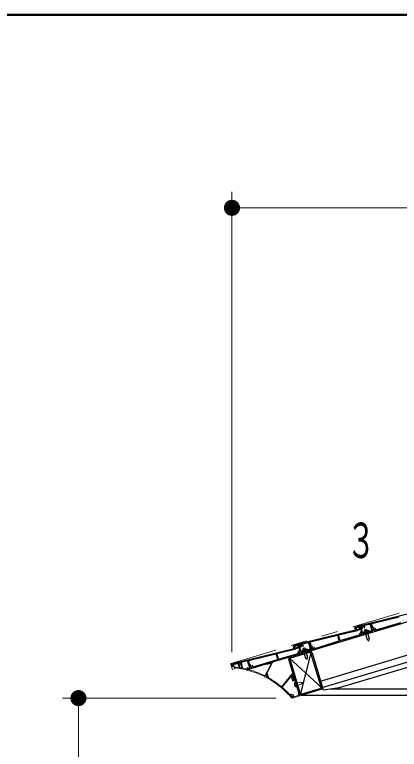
# Model space of a CAD drawing. Units: millimetres on the paper. Extents: x -385 to 0, y 0 to 267.
# Drawn here: x -175.65 to -151.74, y 221.34 to 267 of the extents above; entities that cross this region are included whole.
import ezdxf
from ezdxf.enums import TextEntityAlignment as Align

# ---------------------------------------------------------------- set-up
doc = ezdxf.new("R2010")
doc.units = ezdxf.units.MM
doc.linetypes.add('USER1', pattern=[4.5, 2.5, -2])
doc.linetypes.add('USER3', pattern=[8, 3, -1, 1, -1, 1, -1])
doc.layers.add('LY_1', color=190, linetype='Continuous', lineweight=25)
doc.layers.add('LY_2', color=7, linetype='Continuous', lineweight=13)
doc.styles.add('ＭＳ ゴシック', font='')
doc.styles.get('ＭＳ ゴシック').set_extended_font_data('MS Gothic')

# ---------------------------------------------------------------- blocks, each defined once
blk = doc.blocks.new('filled_dot')
at = {"color": 0, "linetype": 'Continuous', "lineweight": -2, "const_width": 1.25}
blk.add_lwpolyline([(-0.625, 0, 1), (0.625, 0, 1)], format="xyb", close=True, dxfattribs=at)

msp = doc.modelspace()

# ---------------------------------------------------------------- linework, layer by layer
at = {"layer": 'LY_1', "color": 7, "lineweight": 13}
for p, q in [((-162.145, 227.37), (-162.145, 255.994)), ((-162.145, 254.994), (-62.145, 254.994)), ((-158.427, 225.869), (-158.459, 225.86)), ((-158.435, 225.78), (-158.459, 225.86)), ((-158.395, 225.705), (-158.435, 225.78)), ((-158.403, 225.789), (-158.427, 225.869)), ((-158.403, 225.789), (-158.364, 225.714)), ((-158.357, 225.577), (-158.395, 225.705)), ((-158.335, 225.619), (-158.364, 225.714)), ((-158.245, 225.611), (-158.357, 225.577)), ((-158.255, 225.643), (-158.335, 225.619)), ((-158.3, 225.908), (-158.332, 225.898)), ((-158.255, 225.643), (-158.332, 225.898)), ((-158.07, 225.141), (-158.3, 225.908)), ((-158.171, 225.362), (-158.245, 225.611)), ((-158.23, 225.5), (-158.214, 225.505)), ((-158.14, 225.2), (-158.23, 225.5)), ((-158.124, 225.205), (-158.214, 225.505)), ((-158.188, 225.419), (-157.884, 225.51)), ((-158.162, 225.357), (-158.171, 225.362)), ((-158.162, 225.357), (-158.167, 225.349)), ((-158.102, 225.132), (-158.167, 225.349)), ((-158.15, 225.291), (-157.845, 225.383)), ((-158.14, 225.2), (-158.124, 225.205)), ((-158.07, 225.141), (-158.102, 225.132)), ((-157.754, 225.48), (-157.884, 225.51)), ((-157.754, 225.48), (-157.845, 225.383)), ((-159.418, 224.517), (-172.69, 224.517)), ((-171.69, 141.754), (-171.69, 224.517))]:
    msp.add_line(p, q, dxfattribs=at)
at = {"layer": 'LY_1', "color": 7, "linetype": 'USER3', "lineweight": 13}
for p, q in [((-113.448, 241.298), (-162.185, 226.677)), ((-162.07, 226.294), (-162.121, 226.278))]:
    msp.add_line(p, q, dxfattribs=at)
at = {"layer": 'LY_1', "color": 7}
for p, q in [((-157.355, 227.444), (-112.145, 241.007)), ((-156.633, 225.573), (-113.206, 238.601)), ((-156.529, 225.17), (-113.206, 238.167)), ((-155.453, 225.174), (-136.93, 230.731)), ((-154.423, 228.847), (-154.421, 228.847)), ((-153.999, 228.565), (-154.004, 228.581)), ((-153.999, 228.565), (-153.616, 228.68)), ((-153.952, 228.527), (-153.967, 228.575)), ((-153.952, 228.527), (-153.633, 228.623)), ((-153.933, 228.637), (-153.93, 228.626)), ((-153.857, 228.556), (-153.737, 228.155)), ((-153.729, 228.594), (-153.609, 228.194)), ((-153.71, 228.704), (-153.707, 228.693)), ((-153.633, 228.623), (-153.648, 228.671)), ((-153.616, 228.68), (-153.62, 228.696)), ((-153.64, 228.064), (-153.737, 228.155)), ((-153.64, 228.064), (-153.609, 228.194)), ((-158.254, 227.698), (-158.252, 227.698)), ((-157.224, 227.424), (-157.91, 224.727)), ((-157.83, 227.416), (-157.835, 227.432)), ((-157.83, 227.416), (-157.447, 227.531)), ((-157.784, 227.378), (-157.798, 227.425)), ((-157.784, 227.378), (-157.464, 227.473)), ((-157.765, 227.488), (-157.761, 227.477)), ((-157.56, 227.445), (-157.44, 227.044)), ((-157.541, 227.555), (-157.538, 227.544)), ((-157.464, 227.473), (-157.479, 227.521)), ((-157.447, 227.531), (-157.452, 227.547)), ((-158.595, 227.012), (-156.538, 225.138)), ((-157.688, 227.406), (-157.568, 227.006)), ((-157.471, 226.915), (-157.568, 227.006)), ((-157.471, 226.915), (-157.44, 227.044)), ((-162.085, 226.548), (-162.083, 226.549)), ((-156.533, 225.24), (-156.47, 225.028)), ((-156.47, 225.028), (-155.453, 225.174)), ((-157.823, 224.7), (-121.307, 224.7)), ((-156.018, 225.093), (-122.326, 225.093))]:
    msp.add_line(p, q, dxfattribs=at)
at = {"layer": 'LY_1'}
for p, q in [((-153.932, 229.097), (-150.626, 229.903)), ((-153.453, 229.162), (-151.754, 229.576)), ((-154.462, 228.774), (-154.497, 228.893)), ((-154.475, 228.934), (-154.044, 229.063)), ((-154.443, 228.773), (-154.411, 228.833)), ((-154.433, 228.854), (-154.442, 228.881)), ((-154.435, 228.894), (-154.119, 228.989)), ((-154.427, 228.782), (-154.401, 228.768)), ((-154.16, 228.837), (-154.393, 228.767)), ((-154.146, 228.789), (-154.342, 228.73)), ((-154.237, 228.894), (-154.25, 228.939)), ((-154.151, 228.979), (-154.243, 228.951)), ((-154.204, 228.909), (-154.219, 228.891)), ((-154.184, 228.917), (-154.199, 228.912)), ((-154.154, 228.849), (-154.172, 228.91)), ((-154.003, 228.522), (-154.138, 228.972)), ((-154.133, 228.782), (-154.096, 228.657)), ((-154.069, 228.857), (-154.106, 228.982)), ((-154.021, 228.872), (-154.058, 228.996)), ((-154.028, 228.859), (-154.057, 228.851)), ((-153.975, 229.032), (-154.052, 229.009)), ((-154.023, 229.052), (-154.044, 229.063)), ((-154.023, 229.052), (-154.012, 229.073)), ((-154.012, 229.073), (-153.932, 229.097)), ((-153.925, 228.901), (-153.963, 229.025)), ((-153.877, 228.915), (-153.915, 229.039)), ((-153.913, 228.894), (-153.884, 228.902)), ((-153.907, 229.051), (-153.521, 229.145)), ((-153.574, 229.1), (-153.53, 229.113)), ((-153.574, 229.08), (-153.548, 229.074)), ((-153.442, 228.74), (-153.54, 229.067)), ((-153.396, 228.704), (-153.517, 229.106)), ((-153.38, 228.708), (-153.51, 229.139)), ((-153.495, 228.602), (-151.612, 229.166)), ((-153.377, 228.872), (-153.461, 229.15)), ((-153.171, 228.761), (-151.647, 229.219)), ((-157.763, 227.947), (-154.457, 228.754)), ((-157.285, 228.013), (-155.585, 228.427)), ((-155.472, 228.082), (-155.573, 228.42)), ((-155.424, 228.096), (-155.525, 228.431)), ((-155.517, 228.444), (-154.342, 228.73)), ((-155.412, 228.026), (-153.53, 228.591)), ((-155.412, 228.089), (-154.207, 228.451)), ((-154.451, 228.759), (-154.441, 228.778)), ((-153.991, 228.515), (-153.809, 228.57)), ((-153.788, 228.559), (-153.809, 228.57)), ((-153.788, 228.559), (-153.777, 228.58)), ((-153.777, 228.58), (-153.595, 228.634)), ((-153.588, 228.647), (-153.593, 228.663)), ((-153.587, 228.676), (-153.448, 228.728)), ((-153.523, 228.604), (-153.532, 228.633)), ((-153.526, 228.645), (-153.402, 228.691)), ((-153.507, 228.608), (-153.516, 228.638)), ((-153.51, 228.65), (-153.387, 228.696)), ((-158.306, 227.785), (-157.875, 227.914)), ((-157.806, 227.882), (-157.883, 227.859)), ((-157.854, 227.903), (-157.875, 227.914)), ((-157.854, 227.903), (-157.843, 227.924)), ((-157.843, 227.924), (-157.763, 227.947)), ((-157.757, 227.751), (-157.794, 227.876)), ((-157.709, 227.765), (-157.746, 227.889)), ((-157.739, 227.902), (-157.353, 227.996)), ((-157.406, 227.95), (-157.361, 227.964)), ((-157.405, 227.931), (-157.379, 227.925)), ((-157.273, 227.59), (-157.372, 227.918)), ((-157.228, 227.554), (-157.349, 227.957)), ((-157.212, 227.559), (-157.341, 227.989)), ((-157.326, 227.452), (-155.444, 228.017)), ((-157.209, 227.723), (-157.292, 228)), ((-157.003, 227.612), (-155.479, 228.069)), ((-155.433, 228.038), (-155.444, 228.017)), ((-155.433, 228.038), (-155.412, 228.026)), ((-161.595, 226.798), (-158.288, 227.604)), ((-159.349, 227.294), (-158.173, 227.581)), ((-159.243, 226.877), (-157.361, 227.442)), ((-158.293, 227.625), (-158.328, 227.743)), ((-158.282, 227.609), (-158.272, 227.628)), ((-158.275, 227.623), (-158.242, 227.683)), ((-158.265, 227.705), (-158.273, 227.732)), ((-158.266, 227.744), (-157.95, 227.839)), ((-158.258, 227.632), (-158.232, 227.618)), ((-157.992, 227.688), (-158.225, 227.618)), ((-157.977, 227.64), (-158.173, 227.581)), ((-158.068, 227.745), (-158.081, 227.789)), ((-157.982, 227.83), (-158.075, 227.802)), ((-158.036, 227.76), (-158.051, 227.741)), ((-158.016, 227.767), (-158.031, 227.763)), ((-157.985, 227.7), (-158.003, 227.761)), ((-157.834, 227.373), (-157.97, 227.823)), ((-157.965, 227.633), (-157.927, 227.507)), ((-157.9, 227.708), (-157.938, 227.833)), ((-157.852, 227.722), (-157.89, 227.847)), ((-157.859, 227.71), (-157.888, 227.701)), ((-157.822, 227.366), (-157.64, 227.421)), ((-157.744, 227.744), (-157.715, 227.753)), ((-157.619, 227.41), (-157.64, 227.421)), ((-157.619, 227.41), (-157.608, 227.43)), ((-157.608, 227.43), (-157.426, 227.485)), ((-157.419, 227.497), (-157.424, 227.514)), ((-157.418, 227.526), (-157.279, 227.578)), ((-157.354, 227.454), (-157.363, 227.484)), ((-157.357, 227.496), (-157.234, 227.542)), ((-157.338, 227.459), (-157.347, 227.488)), ((-157.341, 227.501), (-157.218, 227.547)), ((-161.116, 226.863), (-159.417, 227.278)), ((-159.303, 226.932), (-159.405, 227.271)), ((-159.255, 226.947), (-159.356, 227.282)), ((-159.243, 226.94), (-158.038, 227.301)), ((-162.124, 226.476), (-162.16, 226.594)), ((-162.137, 226.635), (-161.706, 226.765)), ((-162.106, 226.474), (-162.073, 226.534)), ((-162.096, 226.555), (-162.104, 226.583)), ((-162.097, 226.595), (-161.781, 226.69)), ((-161.732, 226.559), (-161.769, 226.683)), ((-161.684, 226.573), (-161.721, 226.698)), ((-161.69, 226.561), (-161.719, 226.552)), ((-161.638, 226.733), (-161.714, 226.71)), ((-161.686, 226.753), (-161.706, 226.765)), ((-161.686, 226.753), (-161.674, 226.774)), ((-161.674, 226.774), (-161.595, 226.798)), ((-161.588, 226.602), (-161.625, 226.726)), ((-161.54, 226.616), (-161.577, 226.74)), ((-161.575, 226.595), (-161.547, 226.604)), ((-161.57, 226.753), (-161.184, 226.847)), ((-161.043, 226.41), (-161.172, 226.84)), ((-161.157, 226.303), (-159.275, 226.868)), ((-161.04, 226.574), (-161.123, 226.851)), ((-160.834, 226.463), (-159.31, 226.92)), ((-159.264, 226.888), (-159.275, 226.868)), ((-159.264, 226.888), (-159.243, 226.877)), ((-161.17, 226.31), (-161.178, 226.339)), ((-161.172, 226.351), (-161.049, 226.397))]:
    msp.add_line(p, q, dxfattribs=at)
at = {"layer": 'LY_1', "color": 3}
for p, q in [((-158.498, 227.101), (-157.355, 227.444)), ((-158.476, 227.028), (-157.333, 227.37)), ((-156.607, 225.218), (-157.237, 227.319)), ((-157.164, 227.341), (-156.533, 225.24)), ((-157.97, 224.809), (-158.6, 226.91)), ((-157.897, 224.831), (-158.527, 226.932)), ((-157.801, 224.78), (-156.658, 225.123)), ((-156.636, 225.049), (-157.779, 224.706))]:
    msp.add_line(p, q, dxfattribs=at)
at = {"layer": 'LY_1', "color": 7, "linetype": 'USER1', "lineweight": 13}
msp.add_line((-162.121, 226.278), (-162.22, 226.611), dxfattribs=at)
at = {"layer": 'LY_1', "color": 4, "lineweight": 13}
for p, q in [((-162.078, 226.584), (-162.04, 226.596)), ((-162.064, 226.562), (-162.077, 226.565)), ((-162.064, 226.562), (-161.998, 226.34)), ((-162.04, 226.596), (-161.995, 226.446)), ((-161.682, 226.564), (-161.73, 226.549)), ((-161.73, 226.549), (-161.687, 226.407)), ((-161.632, 226.398), (-161.682, 226.564)), ((-161.586, 226.593), (-161.538, 226.607)), ((-161.522, 226.379), (-161.586, 226.593)), ((-161.538, 226.607), (-161.467, 226.368)), ((-159.713, 226.656), (-160.094, 225.898)), ((-160.004, 226.65), (-159.636, 226.76)), ((-159.99, 226.602), (-160.004, 226.65)), ((-159.733, 226.679), (-159.99, 226.602)), ((-159.974, 226.025), (-159.616, 226.737)), ((-161.979, 226.338), (-161.951, 226.391)), ((-161.245, 226.268), (-161.235, 226.252)), ((-161.226, 226.315), (-161.204, 226.404)), ((-161.205, 226.258), (-161.222, 226.248)), ((-161.2, 226.309), (-161.187, 226.364)), ((-161.189, 226.409), (-161.163, 226.39)), ((-161.187, 226.364), (-161.165, 226.372)), ((-160.106, 225.833), (-160.112, 225.851)), ((-160.094, 225.826), (-160.075, 225.832)), ((-159.067, 225.226), (-158.399, 226.029)), ((-159.029, 225.194), (-158.42, 225.925)), ((-158.308, 225.642), (-158.391, 225.919)), ((-158.26, 225.656), (-158.37, 226.023)), ((-158.26, 225.656), (-158.308, 225.642)), ((-159.096, 225.185), (-159.094, 225.165)), ((-159.064, 225.158), (-159.083, 225.156)), ((-157.989, 224.697), (-158.305, 224.602)), ((-157.975, 224.823), (-158.023, 224.808)), ((-158.023, 224.808), (-157.989, 224.697)), ((-157.944, 224.721), (-157.975, 224.823)), ((-158.408, 224.562), (-158.361, 224.576)), ((-158.401, 224.538), (-158.408, 224.562)), ((-158.361, 224.576), (-158.345, 224.551)), ((-158.326, 224.543), (-157.985, 224.646)), ((-158.305, 224.602), (-158.319, 224.614))]:
    msp.add_line(p, q, dxfattribs=at)
at = {"layer": 'LY_1'}
for centre, radius, start, end in [((-151.752, 229.567), 0.01, 16.6992, 103.7038), ((-154.465, 228.902), 0.0333, 106.6992, 196.6992), ((-154.432, 228.884), 0.01, 106.6992, 196.6992), ((-154.432, 228.773), 0.01, 61.6992, 151.6992), ((-154.432, 228.773), 0.01, 61.6992, 151.6992), ((-154.424, 228.857), 0.01, 196.6992, 277.172), ((-154.42, 228.837), 0.01, 331.6992, 97.172), ((-154.24, 228.942), 0.01, 106.6992, 196.6992), ((-154.227, 228.897), 0.01, 196.6992, 320.7425), ((-154.197, 228.903), 0.01, 106.6992, 140.7425), ((-154.181, 228.907), 0.01, 16.6992, 106.6992), ((-154.163, 228.847), 0.01, 286.6992, 16.6992), ((-154.148, 228.969), 0.01, 16.6992, 106.6992), ((-154.143, 228.78), 0.01, 16.6992, 106.6992), ((-154.116, 228.979), 0.01, 16.6992, 106.6992), ((-154.059, 228.86), 0.01, 196.6992, 286.6992), ((-154.049, 228.999), 0.01, 106.6992, 196.6992), ((-154.031, 228.869), 0.01, 286.6992, 16.6992), ((-153.972, 229.022), 0.01, 16.6992, 106.6992), ((-153.916, 228.903), 0.01, 196.6992, 286.6992), ((-153.905, 229.042), 0.01, 103.7038, 196.6992), ((-153.887, 228.912), 0.01, 286.6992, 16.6992), ((-153.572, 229.09), 0.01, 106.6992, 256.6992), ((-153.55, 229.064), 0.01, 16.6992, 76.6992), ((-153.527, 229.104), 0.01, 16.6992, 106.6992), ((-153.519, 229.136), 0.01, 16.6992, 103.7038), ((-153.451, 229.152), 0.01, 103.7038, 196.6992), ((-153.361, 228.877), 0.0167, 196.6992, 307.9419), ((-153.291, 228.786), 0.0983, 110.6743, 127.9419), ((-153.291, 228.786), 0.0583, 110.6743, 12.7242), ((-153.318, 228.86), 0.02, 290.6743, 110.6743), ((-153.214, 228.804), 0.02, 12.7242, 192.7242), ((-153.291, 228.786), 0.0983, 355.4566, 12.7242), ((-155.583, 228.417), 0.01, 16.6992, 103.7038), ((-155.515, 228.434), 0.01, 103.7038, 196.6992), ((-154.452, 228.777), 0.01, 196.6992, 331.6992), ((-154.46, 228.763), 0.01, 283.7038, 331.6992), ((-154.396, 228.777), 0.01, 241.6992, 286.6992), ((-154.194, 228.51), 0.02, 20.6743, 200.6743), ((-154.121, 228.537), 0.0983, 200.6743, 217.9419), ((-154.212, 228.467), 0.0167, 286.6992, 37.9419), ((-154.121, 228.537), 0.0583, 200.6743, 102.7242), ((-154.138, 228.614), 0.02, 102.7242, 282.7242), ((-154.121, 228.537), 0.0983, 85.4566, 102.7242), ((-154.112, 228.652), 0.0167, 265.4566, 16.6992), ((-153.994, 228.525), 0.01, 196.6992, 286.6992), ((-153.598, 228.644), 0.01, 286.6992, 16.6992), ((-153.584, 228.666), 0.01, 110.5133, 196.6992), ((-153.522, 228.636), 0.01, 110.5133, 196.6992), ((-153.533, 228.601), 0.01, 286.6992, 16.6992), ((-153.506, 228.641), 0.01, 110.5133, 196.6992), ((-153.497, 228.611), 0.01, 196.6992, 286.6992), ((-153.452, 228.737), 0.01, 290.5133, 16.6992), ((-153.406, 228.701), 0.01, 290.5133, 16.6992), ((-153.39, 228.705), 0.01, 290.5133, 16.6992), ((-153.176, 228.777), 0.0167, 175.4566, 286.6992), ((-157.804, 227.873), 0.01, 16.6992, 106.6992), ((-157.736, 227.892), 0.01, 103.7038, 196.6992), ((-157.403, 227.941), 0.01, 106.6992, 256.6992), ((-157.381, 227.915), 0.01, 16.6992, 76.6992), ((-157.358, 227.954), 0.01, 16.6992, 106.6992), ((-157.35, 227.986), 0.01, 16.6992, 103.7038), ((-157.282, 228.003), 0.01, 103.7038, 196.6992), ((-155.481, 228.079), 0.01, 286.6992, 16.6992), ((-155.414, 228.099), 0.01, 196.6992, 286.6992), ((-158.296, 227.753), 0.0333, 106.6992, 196.6992), ((-158.283, 227.628), 0.01, 196.6992, 331.6992), ((-158.291, 227.614), 0.01, 283.7038, 331.6992), ((-158.263, 227.735), 0.01, 106.6992, 196.6992), ((-158.263, 227.624), 0.01, 61.6992, 151.6992), ((-158.263, 227.624), 0.01, 61.6992, 151.6992), ((-158.255, 227.708), 0.01, 196.6992, 277.172), ((-158.251, 227.688), 0.01, 331.6992, 97.172), ((-158.228, 227.627), 0.01, 241.6992, 286.6992), ((-158.072, 227.792), 0.01, 106.6992, 196.6992), ((-158.058, 227.748), 0.01, 196.6992, 320.7425), ((-158.028, 227.753), 0.01, 106.6992, 140.7425), ((-158.013, 227.758), 0.01, 16.6992, 106.6992), ((-157.952, 227.388), 0.0583, 200.6743, 102.7242), ((-157.994, 227.697), 0.01, 286.6992, 16.6992), ((-157.969, 227.464), 0.02, 102.7242, 282.7242), ((-157.979, 227.82), 0.01, 16.6992, 106.6992), ((-157.974, 227.63), 0.01, 16.6992, 106.6992), ((-157.952, 227.388), 0.0983, 85.4566, 102.7242), ((-157.947, 227.83), 0.01, 16.6992, 106.6992), ((-157.943, 227.503), 0.0167, 265.4566, 16.6992), ((-157.891, 227.711), 0.01, 196.6992, 286.6992), ((-157.88, 227.85), 0.01, 106.6992, 196.6992), ((-157.862, 227.72), 0.01, 286.6992, 16.6992), ((-157.747, 227.754), 0.01, 196.6992, 286.6992), ((-157.718, 227.763), 0.01, 286.6992, 16.6992), ((-157.429, 227.494), 0.01, 286.6992, 16.6992), ((-157.415, 227.517), 0.01, 110.5133, 196.6992), ((-157.354, 227.486), 0.01, 110.5133, 196.6992), ((-157.364, 227.451), 0.01, 286.6992, 16.6992), ((-157.338, 227.491), 0.01, 110.5133, 196.6992), ((-157.329, 227.462), 0.01, 196.6992, 286.6992), ((-157.283, 227.588), 0.01, 290.5133, 16.6992), ((-157.237, 227.551), 0.01, 290.5133, 16.6992), ((-157.221, 227.556), 0.01, 290.5133, 16.6992), ((-157.193, 227.728), 0.0167, 196.6992, 307.9419), ((-157.122, 227.637), 0.0983, 110.6743, 127.9419), ((-157.122, 227.637), 0.0583, 110.6743, 12.7242), ((-157.15, 227.71), 0.02, 290.6743, 110.6743), ((-157.046, 227.654), 0.02, 12.7242, 192.7242), ((-157.122, 227.637), 0.0983, 355.4566, 12.7242), ((-157.007, 227.628), 0.0167, 175.4566, 286.6992), ((-159.414, 227.268), 0.01, 16.6992, 103.7038), ((-159.346, 227.285), 0.01, 103.7038, 196.6992), ((-158.025, 227.36), 0.02, 20.6743, 200.6743), ((-157.952, 227.388), 0.0983, 200.6743, 217.9419), ((-158.043, 227.317), 0.0167, 286.6992, 37.9419), ((-157.825, 227.376), 0.01, 196.6992, 286.6992), ((-162.128, 226.603), 0.0333, 106.6992, 196.6992), ((-162.095, 226.585), 0.01, 106.6992, 196.6992), ((-162.086, 226.558), 0.01, 196.6992, 277.172), ((-162.082, 226.539), 0.01, 331.6992, 97.172), ((-161.778, 226.68), 0.01, 16.6992, 106.6992), ((-161.722, 226.562), 0.01, 196.6992, 286.6992), ((-161.711, 226.7), 0.01, 106.6992, 196.6992), ((-161.693, 226.57), 0.01, 286.6992, 16.6992), ((-161.635, 226.723), 0.01, 16.6992, 106.6992), ((-161.578, 226.605), 0.01, 196.6992, 286.6992), ((-161.568, 226.743), 0.01, 103.7038, 196.6992), ((-161.55, 226.613), 0.01, 286.6992, 16.6992), ((-161.182, 226.837), 0.01, 16.6992, 103.7038), ((-161.114, 226.854), 0.01, 103.7038, 196.6992), ((-161.024, 226.578), 0.0167, 196.6992, 307.9419), ((-160.953, 226.488), 0.0983, 110.6743, 127.9419), ((-160.953, 226.488), 0.0583, 110.6743, 12.7242), ((-160.981, 226.561), 0.02, 290.6743, 110.6743), ((-160.877, 226.505), 0.02, 12.7242, 192.7242), ((-160.953, 226.488), 0.0983, 355.4566, 12.7242), ((-159.313, 226.929), 0.01, 286.6992, 16.6992), ((-159.246, 226.949), 0.01, 196.6992, 286.6992), ((-162.115, 226.479), 0.01, 196.6992, 331.6992), ((-161.169, 226.342), 0.01, 110.5133, 196.6992), ((-161.16, 226.312), 0.01, 196.6992, 286.6992), ((-161.053, 226.407), 0.01, 290.5133, 16.6992), ((-160.839, 226.478), 0.0167, 175.4566, 286.6992)]:
    msp.add_arc(centre, radius, start, end, dxfattribs=at)
at = {"layer": 'LY_1', "color": 7}
for centre, radius, start, end in [((-153.644, 228.08), 0.617, 87.7746, 125.6239), ((-153.815, 228.649), 0.119, 27.4109, 185.9876), ((-157.476, 226.931), 0.617, 87.7746, 125.6239), ((-157.646, 227.5), 0.119, 27.4109, 185.9876)]:
    msp.add_arc(centre, radius, start, end, dxfattribs=at)
at = {"layer": 'LY_1', "color": 3}
for centre, radius, start, end in [((-157.311, 227.297), 0.153, 16.6992, 106.6992), ((-158.454, 226.954), 0.153, 106.6992, 196.6992), ((-158.454, 226.954), 0.0767, 106.6992, 196.6992), ((-157.311, 227.297), 0.0767, 16.6992, 106.6992), ((-156.68, 225.196), 0.0767, 286.6992, 16.6992), ((-156.68, 225.196), 0.153, 286.6992, 16.6992), ((-157.823, 224.853), 0.153, 196.6992, 286.6992), ((-157.823, 224.853), 0.0767, 196.6992, 286.6992)]:
    msp.add_arc(centre, radius, start, end, dxfattribs=at)
at = {"layer": 'LY_1', "color": 7, "linetype": 'USER3', "lineweight": 13}
msp.add_arc((-162.169, 226.626), 0.0533, 106.6992, 196.6992, dxfattribs=at)
at = {"layer": 'LY_1', "color": 4, "lineweight": 13}
for centre, radius, start, end in [((-162.075, 226.575), 0.01, 106.7072, 256.7072), ((-159.728, 226.663), 0.0167, 333.3401, 106.7072), ((-159.631, 226.744), 0.0167, 333.3401, 106.7072), ((-161.988, 226.343), 0.01, 196.7072, 331.7072), ((-162.509, 221.087), 5.383, 81.218, 84.5154), ((-162.509, 221.087), 5.333, 76.2941, 83.9948), ((-162.509, 221.087), 5.383, 79.4359, 80.627), ((-162.509, 221.087), 5.383, 76.2137, 78.8356), ((-161.227, 226.257), 0.01, 211.2137, 301.2137), ((-161.195, 226.401), 0.01, 53.2072, 166.2137), ((-162.509, 221.087), 5.333, 63.2957, 75.8479), ((-162.509, 221.087), 5.383, 63.3401, 75.9298), ((-161.169, 226.382), 0.01, 290.7072, 53.2072), ((-160.097, 225.836), 0.01, 198.3401, 288.3401), ((-162.509, 221.087), 5.333, 50.2064, 62.8494), ((-159.969, 225.902), 0.0583, 61.9647, 331.4497), ((-159.959, 226.018), 0.0167, 153.3401, 264.8276), ((-159.969, 225.902), 0.1, 61.9647, 84.8276), ((-159.932, 225.971), 0.0208, 241.9647, 61.9647), ((-159.9, 225.864), 0.0208, 331.4497, 151.4497), ((-159.895, 225.812), 0.0167, 129.7257, 241.0445), ((-159.969, 225.902), 0.1, 309.7257, 331.4497), ((-162.509, 221.087), 5.383, 50.2508, 61.0445), ((-158.407, 225.915), 0.0167, 16.7072, 140.2508), ((-158.386, 226.018), 0.0167, 16.7072, 140.2508), ((-159.084, 225.166), 0.01, 185.251, 275.251), ((-162.509, 221.087), 5.333, 40.1063, 49.7602), ((-162.509, 221.087), 5.383, 42.3564, 49.7186), ((-158.519, 224.725), 0.0167, 222.3564, 333.7915), ((-158.414, 224.674), 0.1, 106.9647, 153.7915), ((-158.414, 224.674), 0.0583, 106.9647, 16.4497), ((-158.437, 224.749), 0.0208, 286.9647, 106.9647), ((-158.338, 224.696), 0.0208, 16.4497, 196.4497), ((-158.414, 224.674), 0.1, 336.1506, 16.4497), ((-158.002, 224.703), 0.06, 286.7072, 16.7072), ((-158.417, 224.533), 0.0167, 220.1063, 16.7072), ((-158.33, 224.559), 0.0167, 211.7072, 286.7072), ((-158.307, 224.626), 0.0167, 156.1506, 226.7072)]:
    msp.add_arc(centre, radius, start, end, dxfattribs=at)
at = {"layer": 'LY_1', "color": 7, "lineweight": 13}
msp.add_arc((-158.04, 225.394), 0.217, 150.5974, 242.8026, dxfattribs=at)
at = {"layer": 'LY_2', "lineweight": 50}
msp.add_line((0, 267), (-385, 267), dxfattribs=at)

# ---------------------------------------------------------------- block references
at = {"layer": 'LY_1', "color": 7, "lineweight": 13, "xscale": 0.4, "yscale": 0.4}
msp.add_blockref('filled_dot', (-162.145, 254.994), dxfattribs=at)
at = {"layer": 'LY_1', "color": 7, "lineweight": 13, "xscale": 0.4, "yscale": 0.4, "rotation": 270}
msp.add_blockref('filled_dot', (-171.69, 224.517), dxfattribs=at)

# ---------------------------------------------------------------- texts
at = {"layer": 'LY_1', "color": 7, "style": 'ＭＳ ゴシック', "width": 0.6}
msp.add_text('３', height=2.199, dxfattribs=at).set_placement((-155.02, 234.324), align=Align.MIDDLE_LEFT)

doc.saveas('drawing.dxf')
